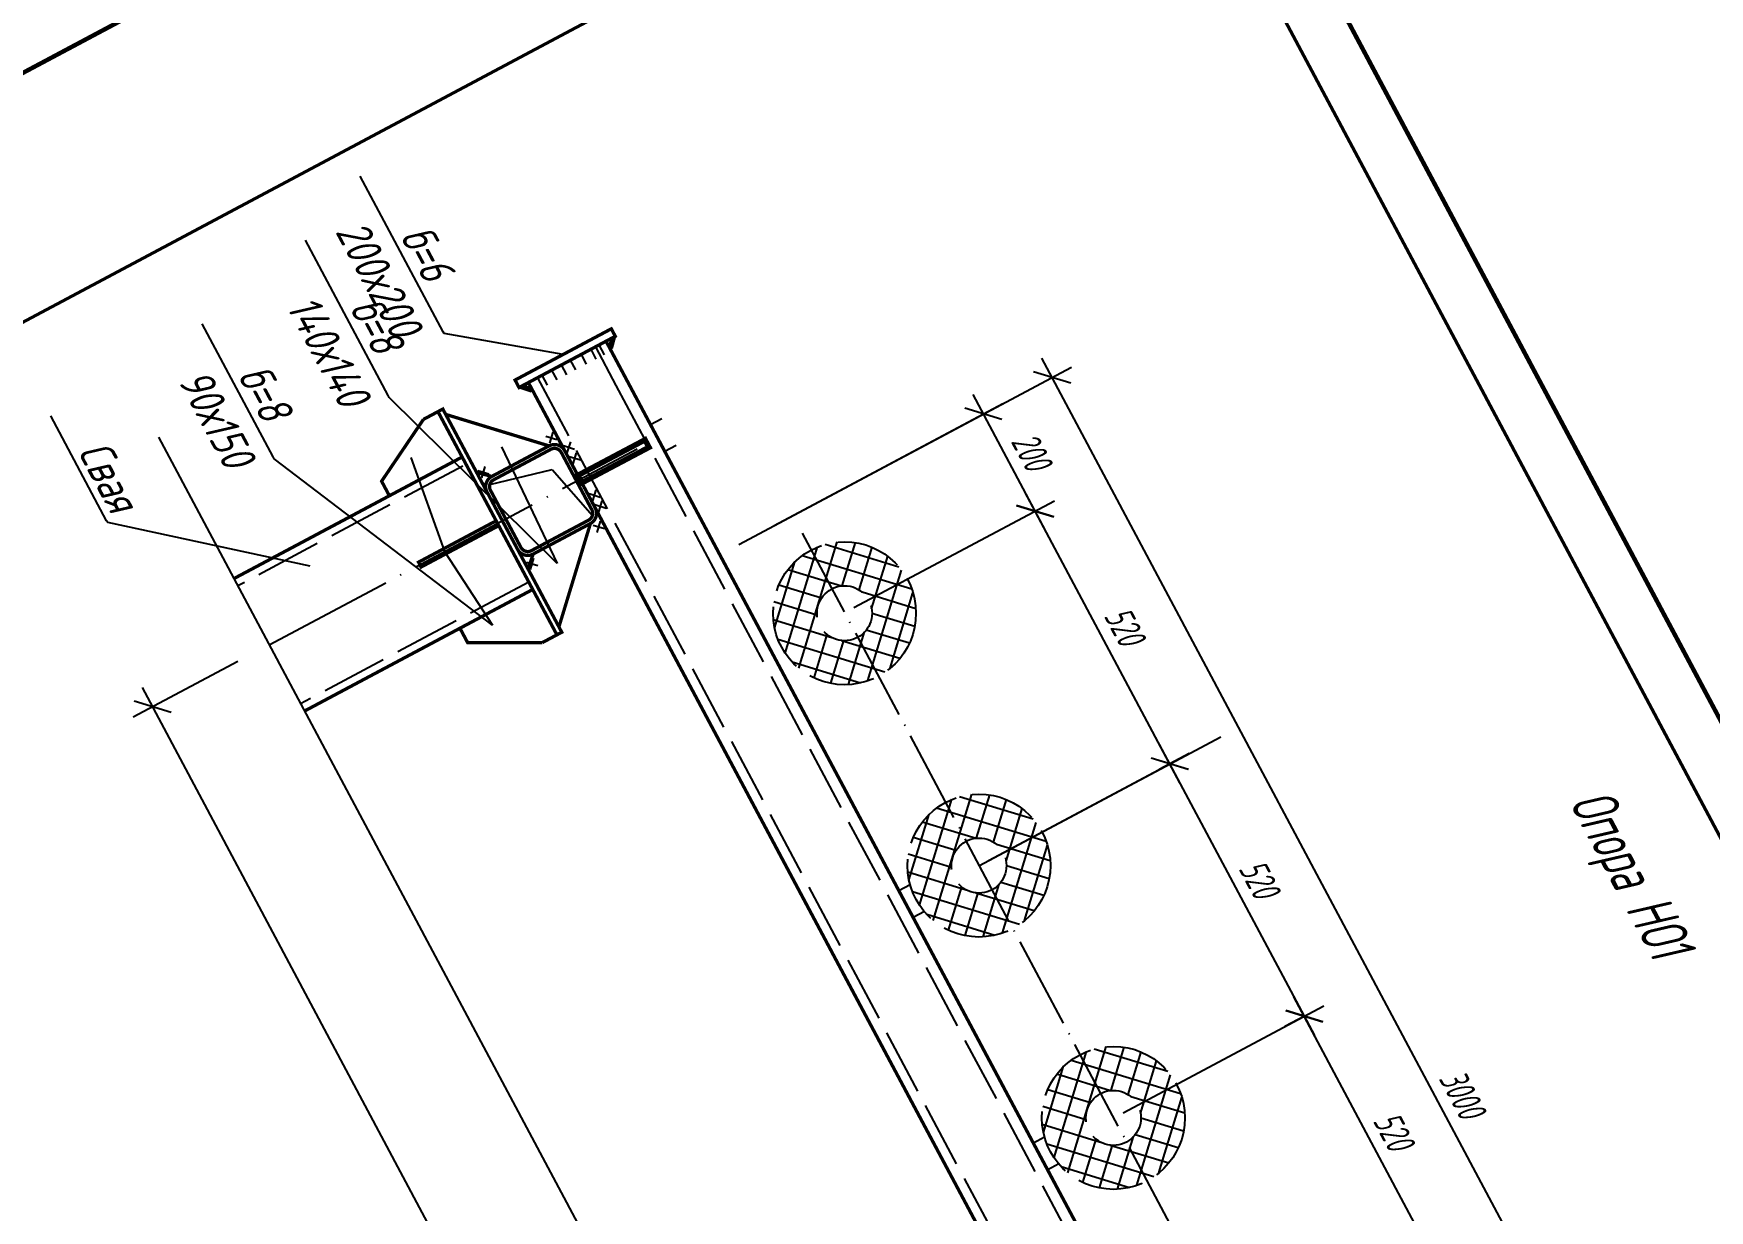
# Model space of a CAD drawing. Extents: x 5370511 to 5386565, y 1010429 to 1053793.
# Drawn here: x 5379230.5 to 5379382.9, y 1041045.3 to 1041152.3 of the extents above; entities that cross this region are included whole.
import ezdxf
from ezdxf import colors
from ezdxf.entities.mleader import LeaderData, LeaderLine
from ezdxf.enums import TextEntityAlignment as Align
from ezdxf.math import Vec2, Vec3

# ---------------------------------------------------------------- set-up
doc = ezdxf.new("R2010")
doc.units = 0
doc.header["$PDMODE"] = 32
doc.header["$PDSIZE"] = 0.3
doc.linetypes.add('ACAD_ISO02W100', pattern=[15, 12, -3])
doc.linetypes.add('ACAD_ISO04W100', pattern=[30, 24, -3, 0, -3])
doc.layers.get('0').update_dxf_attribs({"linetype": 'CONTINUOUS'})
doc.layers.get('DEFPOINTS').update_dxf_attribs({"linetype": 'CONTINUOUS'})
doc.layers.add('Строения', color=7, linetype='CONTINUOUS')
doc.styles.add('ГОСТ_НИПИ', font='gost_nipi.shx', dxfattribs={"oblique": 15})
doc.styles.add('ГОСТ_НИПИ_разм', font='gost_nipi.shx', dxfattribs={"width": 0.8, "oblique": 15, "height": 2.5})
doc.linetypes.add('земля', pattern='A,15,[35,ESKDSHAPES.SHX,S=1,R=0,X=0,Y=0],0.1', length=15.1)
doc.linetypes.add('Сварка3', pattern='A,2,[33,ESKDSHAPES.SHX,S=2,R=0,X=0,Y=0],2', length=4)
doc.dimstyles.new('Лист М20', dxfattribs={"dimtxt": 2.5, "dimasz": 2.5, "dimexe": 2, "dimexo": 1, "dimgap": 1, "dimtad": 1, "dimdec": 0, "dimlfac": 20, "dimzin": 0, "dimdsep": 46, "dimtxsty": 'ГОСТ_НИПИ_разм', "dimblk": 'OBLIQUE', "dimcen": 0.09, "dimdle": 2, "dimaunit": 1, "dimadec": 0, "dimazin": 0, "dimtfac": 1, "dimtdec": 0, "dimtofl": 0, "dimtmove": 1, "dimatfit": 3, "dimldrblk": 'NONE', "dimfxl": 1, "dimtolj": 1, "dimtzin": 0, "dimarcsym": 0})

# ---------------------------------------------------------------- blocks, each defined once
blk = doc.blocks.new('*U427')
at = {"lineweight": 50, "const_width": 0.4}
blk.add_lwpolyline([(-420, 297), (0, 297), (0, 0), (-420, 0)], close=True, dxfattribs=at)
at = {"lineweight": 50}
blk.add_lwpolyline([(-400, 5), (-5, 5), (-5, 292), (-400, 292)], close=True, dxfattribs=at)
at = {"style": 'ГОСТ_НИПИ', "oblique": 15}
blk.add_attdef('СКВОЗНАЯ_НУМЕРАЦИЯ', text='', height=3, dxfattribs=at).set_placement((-10, 288.5), align=Align.MIDDLE_CENTER)
at = {"style": 'ГОСТ_НИПИ', "oblique": 15, "width": 0.8}
for tag, p in [('ДАТА_СОГЛ_2', (-401.75, 146)), ('ДАТА_СОГЛ_1', (-406.75, 146)), ('ФАМИЛИЯ_СОГЛ_1', (-406.75, 111)), ('ФАМИЛИЯ_СОГЛ_2', (-401.75, 111)), ('ХАРАКТЕР_РАБОТЫ_СОГЛ_2', (-401.75, 91)), ('ХАРАКТЕР_РАБОТЫ_СОГЛ_1', (-406.75, 91))]:
    blk.add_attdef(tag, p, '', height=3, rotation=90, dxfattribs=at)
at = {"style": 'ГОСТ_НИПИ', "oblique": 15}
for tag, width, p in [('ОБОЗНАЧЕНИЕ_ДОКУМЕНТА', 0.8, (-65, 55)), ('НАИМЕНОВАНИЕ_ПРОЕКТА', 0.8, (-65, 42.5)), ('НАИМЕНОВАНИЕ_ОБЪЕКТА', 0.8, (-90, 27.5)), ('СТАДИЯ', 0.8, (-47.5, 25)), ('ЛИСТ', 0.8, (-32.5, 25)), ('ЛИСТОВ', 0.8, (-15, 25)), ('НАИМЕНОВАНИЕ_ЧЕРТЕЖА', 0.8, (-90, 12.5)), ('ПРЕДПРИЯТИЕ', 0.7, (-30.48, 12.55))]:
    blk.add_attdef(tag, text='', height=3, dxfattribs=dict(at, width=width)).set_placement(p, align=Align.MIDDLE_CENTER)
at = {"style": 'ГОСТ_НИПИ', "oblique": 15, "width": 0.8}
blk.add_attdef('РАЗРАБ', text='', height=3, dxfattribs=at).set_placement((-189.18, 32.18), align=Align.MIDDLE_LEFT)
for tag, p in [('ФАМИЛИЯ_5', (-169, 31)), ('ДАТА_1', (-134, 31)), ('ХАРАКТЕР_РАБОТЫ_1', (-189, 26)), ('ФАМИЛИЯ_1', (-169, 26)), ('ДАТА_2', (-134, 26)), ('ХАРАКТЕР_РАБОТЫ_2', (-189, 20.72)), ('ФАМИЛИЯ_2', (-169.15, 20.71)), ('ДАТА_3', (-134, 20.72)), ('ХАРАКТЕР_РАБОТЫ_3', (-189, 16)), ('ФАМИЛИЯ_3', (-169.01, 15.99)), ('ДАТА_4', (-134, 16)), ('ФАМИЛИЯ_6', (-169, 11)), ('ДАТА_5', (-134, 11)), ('ХАРАКТЕР_РАБОТЫ_4', (-189, 6)), ('ФАМИЛИЯ_4', (-169, 6)), ('ДАТА_6', (-134, 6))]:
    blk.add_attdef(tag, p, '', height=3, dxfattribs=at)
at = {"style": 'ГОСТ_НИПИ', "oblique": 15, "width": 0.8, "flags": 8}
blk.add_attdef('НКОНТР', text='', height=3, dxfattribs=at).set_placement((-189.36, 12.34), align=Align.MIDDLE_LEFT)
at = {"style": 'ГОСТ_НИПИ', "oblique": 15, "width": 0.8}
blk.add_attdef('ФОРМАТ', text='', height=3, dxfattribs=at).set_placement((-38.94, 0.42), align=Align.BOTTOM_CENTER)
blk = doc.blocks.new('_Oblique')
at = {"color": 0, "linetype": 'ByBlock', "lineweight": -2}
blk.add_line((-0.5, -0.5), (0.5, 0.5), dxfattribs=at)
blk = doc.blocks.new('*D435')
at = {"color": 0, "lineweight": -2, "transparency": 16777216}
for p, q in [((5379394.59, 1040986.92), (5379322.17, 1041122.83)), ((5379294.61, 1041105.88), (5379324.88, 1041122.01)), ((5379365.14, 1040973.5), (5379395.41, 1040989.63))]:
    blk.add_line(p, q, dxfattribs=at)
at = {"layer": 'DEFPOINTS', "color": 0, "lineweight": 15, "transparency": 16777216}
for p in [(5379323.11, 1041121.07), (5379293.73, 1041105.41), (5379364.26, 1040973.03)]:
    blk.add_point(p, dxfattribs=at)
at = {"color": 0, "lineweight": -2, "transparency": 16777216, "xscale": 2.5, "yscale": 2.5, "zscale": 2.5}
for p, rotation in [((5379323.11, 1041121.07), 118.0491553040557), ((5379393.65, 1040988.69), 298.0491553040557)]:
    blk.add_blockref('_Oblique', p, dxfattribs=dict(at, rotation=rotation))
at = {"color": 0, "transparency": 16777216, "insert": (5379360.37, 1041055.94), "char_height": 2.5, "attachment_point": 5, "rotation": 298.0492, "style": 'ГОСТ_НИПИ_разм'}
blk.add_mtext('\\A1;3000', dxfattribs=at)
blk = doc.blocks.new('_None')
blk = doc.blocks.new('1')
at = {"ltscale": 0.35}
for p, q in [((3693.63, 708.17), (3694.38, 708.92)), ((3694.38, 708.17), (3693.63, 708.92))]:
    blk.add_line(p, q, dxfattribs=at)
blk = doc.blocks.new('*D431')
at = {"color": 0, "lineweight": -2, "transparency": 16777216}
for p, q in [((5379359.21, 1041038.26), (5379345.1, 1041064.74)), ((5379329.57, 1041054.19), (5379347.81, 1041063.91)), ((5379358.37, 1041040.08), (5379360.04, 1041040.97))]:
    blk.add_line(p, q, dxfattribs=at)
at = {"layer": 'DEFPOINTS', "color": 0, "lineweight": 15, "transparency": 16777216}
for p in [(5379346.05, 1041062.97), (5379328.69, 1041053.72), (5379357.49, 1041039.61)]:
    blk.add_point(p, dxfattribs=at)
at = {"color": 0, "lineweight": -2, "transparency": 16777216, "xscale": 2.5, "yscale": 2.5, "zscale": 2.5}
for p, rotation in [((5379346.05, 1041062.97), 118.0491553040557), ((5379358.27, 1041040.03), 298.0491553040557)]:
    blk.add_blockref('_Oblique', p, dxfattribs=dict(at, rotation=rotation))
at = {"color": 0, "transparency": 16777216, "insert": (5379354.14, 1041052.56), "char_height": 2.5, "attachment_point": 5, "rotation": 298.0492, "style": 'ГОСТ_НИПИ_разм'}
blk.add_mtext('\\A1;520', dxfattribs=at)
blk = doc.blocks.new('*D432')
at = {"color": 0, "lineweight": -2, "transparency": 16777216}
for p, q in [((5379346.99, 1041061.21), (5379332.88, 1041087.68)), ((5379317.34, 1041077.14), (5379335.58, 1041086.86)), ((5379345.99, 1041062.94), (5379344.28, 1041062.03))]:
    blk.add_line(p, q, dxfattribs=at)
at = {"layer": 'DEFPOINTS', "color": 0, "lineweight": 15, "transparency": 16777216}
for p in [(5379333.82, 1041085.92), (5379316.46, 1041076.67), (5379346.87, 1041063.41)]:
    blk.add_point(p, dxfattribs=at)
at = {"color": 0, "lineweight": -2, "transparency": 16777216, "xscale": 2.5, "yscale": 2.5, "zscale": 2.5}
for p, rotation in [((5379333.82, 1041085.92), 118.0491553040557), ((5379346.05, 1041062.97), 298.0491553040557)]:
    blk.add_blockref('_Oblique', p, dxfattribs=dict(at, rotation=rotation))
at = {"color": 0, "transparency": 16777216, "insert": (5379341.92, 1041075.5), "char_height": 2.5, "attachment_point": 5, "rotation": 298.0492, "style": 'ГОСТ_НИПИ_разм'}
blk.add_mtext('\\A1;520', dxfattribs=at)
blk = doc.blocks.new('*D449')
at = {"color": 0, "lineweight": -2, "transparency": 16777216}
for p, q in [((5379334.74, 1041084.19), (5379320.63, 1041110.67)), ((5379305.09, 1041100.13), (5379323.33, 1041109.85)), ((5379332.85, 1041085.45), (5379335.57, 1041086.89))]:
    blk.add_line(p, q, dxfattribs=at)
at = {"layer": 'DEFPOINTS', "color": 0, "lineweight": 15, "transparency": 16777216}
for p in [(5379321.57, 1041108.91), (5379304.21, 1041099.66), (5379331.97, 1041084.98)]:
    blk.add_point(p, dxfattribs=at)
at = {"color": 0, "lineweight": -2, "transparency": 16777216, "xscale": 2.5, "yscale": 2.5, "zscale": 2.5}
for p, rotation in [((5379321.57, 1041108.91), 118.0491553040557), ((5379333.8, 1041085.95), 298.0491553040557)]:
    blk.add_blockref('_Oblique', p, dxfattribs=dict(at, rotation=rotation))
at = {"color": 0, "transparency": 16777216, "insert": (5379329.67, 1041098.49), "char_height": 2.5, "attachment_point": 5, "rotation": 298.0492, "style": 'ГОСТ_НИПИ_разм'}
blk.add_mtext('\\A1;520', dxfattribs=at)
blk = doc.blocks.new('*D450')
at = {"color": 0, "lineweight": -2, "transparency": 16777216}
for p, q in [((5379322.51, 1041107.14), (5379315.92, 1041119.51)), ((5379297.85, 1041107.61), (5379318.63, 1041118.68)), ((5379305.09, 1041100.13), (5379323.33, 1041109.85))]:
    blk.add_line(p, q, dxfattribs=at)
at = {"layer": 'DEFPOINTS', "color": 0, "lineweight": 15, "transparency": 16777216}
for p in [(5379316.86, 1041117.74), (5379296.97, 1041107.14), (5379304.21, 1041099.66)]:
    blk.add_point(p, dxfattribs=at)
at = {"color": 0, "lineweight": -2, "transparency": 16777216, "xscale": 2.5, "yscale": 2.5, "zscale": 2.5}
for p, rotation in [((5379316.86, 1041117.74), 118.0491553040557), ((5379321.57, 1041108.91), 298.0491553040557)]:
    blk.add_blockref('_Oblique', p, dxfattribs=dict(at, rotation=rotation))
at = {"color": 0, "transparency": 16777216, "insert": (5379321.2, 1041114.38), "char_height": 2.5, "attachment_point": 5, "rotation": 298.0492, "style": 'ГОСТ_НИПИ_разм'}
blk.add_mtext('\\A1;200', dxfattribs=at)
blk = doc.blocks.new('*D1070')
at = {"color": 0, "lineweight": -2, "transparency": 16777216}
for p, q in [((5379249.08, 1041095.23), (5379239.56, 1041090.16)), ((5379240.38, 1041092.86), (5379313.73, 1040955.19)), ((5379320.55, 1040961.09), (5379311.03, 1040956.02))]:
    blk.add_line(p, q, dxfattribs=at)
at = {"layer": 'DEFPOINTS', "color": 0, "lineweight": 15, "transparency": 16777216}
for p in [(5379249.96, 1041095.7), (5379321.43, 1040961.56), (5379312.79, 1040956.96)]:
    blk.add_point(p, dxfattribs=at)
at = {"color": 0, "lineweight": -2, "transparency": 16777216, "xscale": 2.5, "yscale": 2.5, "zscale": 2.5}
for p, rotation in [((5379241.32, 1041091.1), 118.0491553040555), ((5379312.79, 1040956.96), 298.0491553040555)]:
    blk.add_blockref('_Oblique', p, dxfattribs=dict(at, rotation=rotation))
at = {"color": 0, "transparency": 16777216, "insert": (5379279.04, 1041025.09), "char_height": 2.5, "attachment_point": 5, "rotation": 298.0492, "style": 'ГОСТ_НИПИ_разм'}
blk.add_mtext('\\A1;3040', dxfattribs=at)

msp = doc.modelspace()

# ---------------------------------------------------------------- hatches: boundary and pattern name
h = msp.add_hatch()
h.set_pattern_fill('ANSI37', color=253, scale=0.5, angle=-61.95084)
h.set_pattern_definition([(343.049155, (5380906.5697, 1043637.4491), (0.4628375, 1.5185314), []), (73.049155, (5380906.5697, 1043637.4491), (-1.5185314, 0.4628375), [])])
h.paths.add_polyline_path([(5379301.171, 1041105.368, 1), (5379307.284, 1041093.895, 1)])
h.paths.add_polyline_path([(5379305.403, 1041097.425, -1), (5379303.052, 1041101.837, -1)], flags=16)
h = msp.add_hatch()
h.set_pattern_fill('ANSI37', color=253, scale=0.5, angle=-61.95084)
h.set_pattern_definition([(343.049155, (5380918.7956, 1043614.503), (0.4628375, 1.5185314), []), (73.049155, (5380918.7956, 1043614.503), (-1.5185314, 0.4628375), [])])
h.paths.add_polyline_path([(5379313.397, 1041082.421, 1), (5379319.51, 1041070.948, 1)])
h.paths.add_polyline_path([(5379317.629, 1041074.479, -1), (5379315.278, 1041078.891, -1)], flags=16)
h = msp.add_hatch()
h.set_pattern_fill('ANSI37', color=253, scale=0.5, angle=-61.95084)
h.set_pattern_definition([(343.049155, (5380931.0216, 1043591.5568), (0.4628375, 1.5185314), []), (73.049155, (5380931.0216, 1043591.5568), (-1.5185314, 0.4628375), [])])
h.paths.add_polyline_path([(5379325.623, 1041059.475, 1), (5379331.736, 1041048.002, 1)])
h.paths.add_polyline_path([(5379329.855, 1041051.532, -1), (5379327.504, 1041055.945, -1)], flags=16)

# ---------------------------------------------------------------- linework, layer by layer
at = {"ltscale": 0.35}
for p, q in [((5379282.404, 1041123.127), (5379281.925, 1041124.025)), ((5379279.802, 1041121.74), (5379279.323, 1041122.639)), ((5379280.784, 1041122.263), (5379280.306, 1041123.162)), ((5379281.661, 1041122.73), (5379281.182, 1041123.629)), ((5379277.226, 1041120.367), (5379276.747, 1041121.266)), ((5379278.102, 1041120.834), (5379277.623, 1041121.733)), ((5379278.979, 1041121.301), (5379278.5, 1041122.2))]:
    msp.add_line(p, q, dxfattribs=at)
at = {"ltscale": 0.5}
msp.add_line((5379282.549, 1041124.357), (5379282.566, 1041124.325), dxfattribs=at)
at = {"linetype": 'Сварка3', "lineweight": 9, "ltscale": 0.5}
for p, q in [((5379271.216, 1041111.602), (5379267.966, 1041117.702)), ((5379277.368, 1041114.836), (5379272.117, 1041112.038)), ((5379269.452, 1041113.82), (5379262.845, 1041110.3)), ((5379272.556, 1041108.024), (5379265.496, 1041104.262)), ((5379265.731, 1041103.82), (5379272.791, 1041107.582)), ((5379275.923, 1041105.002), (5379281.13, 1041107.776)), ((5379278.466, 1041097.996), (5379275.16, 1041104.2)), ((5379269.264, 1041098.253), (5379275.883, 1041101.78))]:
    msp.add_line(p, q, dxfattribs=at)
at = {"linetype": 'ACAD_ISO04W100', "ltscale": 0.5}
msp.add_line((5379251.925, 1041096.748), (5379285.383, 1041114.574), dxfattribs=at)
at = {"linetype": 'ACAD_ISO02W100', "ltscale": 0.5}
for p, q in [((5379269.512, 1041113.004), (5379249.071, 1041102.104)), ((5379275.531, 1041102.44), (5379254.779, 1041091.392))]:
    msp.add_line(p, q, dxfattribs=at)
for p, q in [((5379271.985, 1041111.339), (5379277.642, 1041112.68)), ((5379277.642, 1041112.68), (5379281.305, 1041108.498))]:
    msp.add_line(p, q)
at = {"linetype": 'ACAD_ISO04W100', "ltscale": 0.35}
msp.add_line((5379368.964, 1040978.115), (5379300.425, 1041106.887), dxfattribs=at)
at = {"ltscale": 0.5, "const_width": 0.3}
msp.add_lwpolyline([(5379274.639, 1041120.143), (5379274.277, 1041120.823), (5379283.029, 1041125.486), (5379283.391, 1041124.806)], close=True, dxfattribs=at)
at = {"ltscale": 0.5}
for points, const_width in [([(5379290.005, 1041110.363), (5379282.549, 1041124.357), (5379275.489, 1041120.596), (5379283.905, 1041104.799)], 0.3), ([(5379287.236, 1041115.562), (5379282.534, 1041124.386)], 0.3), ([(5379282.939, 1041123.72), (5379283.207, 1041124.724)], 0.5), ([(5379275.8, 1041119.916), (5379274.817, 1041120.254)], 0.5), ([(5379267.966, 1041117.702), (5379267.966, 1041117.702), (5379277.368, 1041114.836), (5379277.368, 1041114.836), (5379272.161, 1041112.062), (5379270.778, 1041112.424)], 0.3), ([(5379306.998, 1041078.471), (5379290.005, 1041110.363)], 0.3), ([(5379278.264, 1041098.374), (5379278.264, 1041098.374), (5379281.13, 1041107.776), (5379281.13, 1041107.776), (5379275.923, 1041105.002), (5379275.452, 1041103.652)], 0.3), ([(5379283.905, 1041104.799), (5379356.357, 1040968.819), (5379363.417, 1040972.581), (5379309.819, 1041073.176)], 0.3), ([(5379309.819, 1041073.176), (5379306.998, 1041078.471)], 0.3)]:
    msp.add_lwpolyline(points, dxfattribs=dict(at, const_width=const_width))
at = {"linetype": 'ACAD_ISO02W100', "ltscale": 0.5}
for points in [[(5379281.584, 1041123.843), (5379283.45, 1041120.342)], [(5379276.309, 1041121.033), (5379346.82, 1040988.695)], [(5379283.45, 1041120.342), (5379362.452, 1040972.067)]]:
    msp.add_lwpolyline(points, dxfattribs=at)
at = {"const_width": 0.3}
for points in [[(5379267.707, 1041118.187), (5379278.523, 1041097.889), (5379278.081, 1041097.654), (5379267.266, 1041117.952)], [(5379272.791, 1041107.582), (5379272.556, 1041108.024), (5379265.496, 1041104.262), (5379265.731, 1041103.82)]]:
    msp.add_lwpolyline(points, close=True, dxfattribs=at)
at = {"linetype": 'Сварка3', "ltscale": 0.5}
for points in [[(5379267.266, 1041117.952), (5379278.081, 1041097.654)], [(5379286.093, 1041115.389), (5379280.877, 1041112.61)], [(5379281.229, 1041111.925), (5379286.455, 1041114.71)]]:
    msp.add_lwpolyline(points, dxfattribs=at)
at = {"color": 253}
for points in [[(5379287.615, 1041117.303), (5379286.601, 1041116.763)], [(5379288.914, 1041114.864), (5379287.901, 1041114.324)], [(5379310.198, 1041074.918), (5379309.185, 1041074.378)], [(5379311.498, 1041072.479), (5379310.484, 1041071.939)], [(5379322.424, 1041051.972), (5379321.41, 1041051.432)], [(5379323.724, 1041049.533), (5379322.71, 1041048.992)]]:
    msp.add_lwpolyline(points, dxfattribs=at)
at = {"color": 0, "linetype": 'ByBlock', "lineweight": -2, "ltscale": 100, "const_width": 0.3}
for points in [[(5379281.13, 1041107.776), (5379275.923, 1041105.002, -0.4142136), (5379274.502, 1041105.434), (5379271.728, 1041110.641, -0.4142136), (5379272.161, 1041112.062), (5379277.368, 1041114.836, -0.4142136), (5379278.788, 1041114.403), (5379281.562, 1041109.196, -0.4142136)], [(5379280.965, 1041108.085), (5379275.758, 1041105.31, -0.4142136), (5379274.811, 1041105.599), (5379272.037, 1041110.806, -0.4142136), (5379272.325, 1041111.753), (5379277.532, 1041114.527, -0.4142136), (5379278.479, 1041114.239), (5379281.254, 1041109.032, -0.4142136)]]:
    msp.add_lwpolyline(points, format="xyb", close=True, dxfattribs=at)
msp.add_lwpolyline([(5379316.445, 1041076.642), (5379338.442, 1041088.363)])
at = {"color": 253, "linetype": 'ACAD_ISO02W100', "ltscale": 0.5}
for centre, radius in [((5379304.235, 1041099.617), 6.5), ((5379304.235, 1041099.617), 2.5), ((5379316.461, 1041076.67), 6.5), ((5379316.461, 1041076.67), 2.5), ((5379328.687, 1041053.724), 6.5), ((5379328.687, 1041053.724), 2.5)]:
    msp.add_circle(centre, radius, dxfattribs=at)
at = {"layer": 'Строения', "linetype": 'земля'}
msp.add_line((5379241.86, 1041115.638), (5379330.801, 1040948.71), dxfattribs=at)
at = {"layer": 'Строения', "const_width": 0.3}
for points in [[(5379267.266, 1041117.952), (5379265.942, 1041117.247)], [(5379269.464, 1041113.826), (5379262.845, 1041110.3), (5379262.14, 1041111.623), (5379265.942, 1041117.247)], [(5379269.464, 1041113.826), (5379248.716, 1041102.771)], [(5379275.883, 1041101.78), (5379255.135, 1041090.725)], [(5379275.883, 1041101.78), (5379269.264, 1041098.253), (5379269.969, 1041096.929), (5379276.757, 1041096.948)], [(5379278.081, 1041097.654), (5379276.757, 1041096.948)]]:
    msp.add_lwpolyline(points, dxfattribs=at)
at = {"layer": 'Строения', "const_width": 0.5}
msp.add_lwpolyline([(5379280.349, 1041111.475), (5379279.986, 1041112.154), (5379286.093, 1041115.389), (5379286.455, 1041114.71)], close=True, dxfattribs=at)

# ---------------------------------------------------------------- block references
at = {"rotation": 298.0491553101125}
msp.add_blockref('*U427', (5379260.701, 1040689.475), dxfattribs=at)
at = {"xscale": -1, "rotation": 298.0491553101125}
for p in [(5380389.286, 1037522.275), (5380390.888, 1037521.401), (5380391.417, 1037520.407), (5380383.1, 1037519.14), (5380393.212, 1037517.038), (5380393.746, 1037516.036), (5380393.599, 1037514.179), (5380387.539, 1037510.809)]:
    msp.add_blockref('1', p, dxfattribs=at)

# ---------------------------------------------------------------- texts
at = {"linetype": 'Continuous', "ltscale": 0.35, "style": 'ГОСТ_НИПИ', "oblique": 15, "width": 0.8}
msp.add_text('Опора НО1', height=4, rotation=298.04916, dxfattribs=at).set_placement((5379373.972, 1041075.098), align=Align.CENTER)

# ---------------------------------------------------------------- dimensions: what is measured, and where the dimension line sits
for base, p1, p2, angle, picture, middle in [((5379323.112, 1041121.069), (5379364.26, 1040973.029), (5379293.725, 1041105.411), 118.04916, '*D435', (5379360.365, 1041055.936)), ((5379316.865, 1041117.74), (5379304.212, 1041099.661), (5379296.967, 1041107.138), 298.04916, '*D450', (5379321.203, 1041114.383)), ((5379321.57, 1041108.909), (5379331.967, 1041084.977), (5379304.212, 1041099.661), 298.04916, '*D449', (5379329.671, 1041098.49)), ((5379312.792, 1040956.958), (5379249.963, 1041095.703), (5379321.434, 1040961.563), 298.04916, '*D1070', (5379279.042, 1041025.086)), ((5379333.819, 1041085.919), (5379346.873, 1041063.414), (5379316.461, 1041076.67), 298.04916, '*D432', (5379341.918, 1041075.504)), ((5379346.045, 1041062.973), (5379357.488, 1041039.61), (5379328.687, 1041053.724), 298.04916, '*D431', (5379354.144, 1041052.558))]:
    dim = msp.add_linear_dim(base=base, p1=p1, p2=p2, angle=angle, dimstyle='Лист М20')
    dim.commit()
    dim.dimension.update_dxf_attribs({"geometry": picture, "text_midpoint": middle})

# ---------------------------------------------------------------- leaders
ml = msp.add_multileader_mtext('Standard')
ml.set_content('б=6\\P200х200', color=256, style='ГОСТ_НИПИ')
ml.set_leader_properties()
ml.set_arrow_properties(name='NONE')
ml.build(insert=Vec2(0, 0))
ml.multileader.update_dxf_attribs({"text_left_attachment_type": 6, "text_right_attachment_type": 6, "dogleg_length": 0.2, "arrow_head_size": 0.2})
ctx = ml.context
ctx.base_point, ctx.char_height, ctx.arrow_head_size, ctx.landing_gap_size, ctx.plane_origin, ctx.plane_x_axis, ctx.plane_y_axis = Vec3(5379259.568, 1041140.536), 3, 0.2, 0.2, Vec3(5379318.81, 1041059.703), Vec3(0.4702289, -0.8825445), Vec3(0.8825445, 0.4702289)
ctx.left_attachment, ctx.right_attachment, ctx.text_align_type = 6, 6, 1
notes = []
notes.append((ctx, [(1, (1, 1, 0), (5379267.821, 1041125.045), (-0.4702289, 0.8825445), 0.2, [(0, [(5379278.661, 1041123.14)], 0, [])])]))
ctx.mtext.insert, ctx.mtext.text_direction, ctx.mtext.rotation, ctx.mtext.alignment, ctx.mtext.flow_direction = Vec3(5379267.591, 1041133.135), Vec3(0.4702289, -0.8825445), 5.2019391, 2, 5
ml = msp.add_multileader_mtext('Standard')
ml.set_content('б=8\\P140х140', color=256, style='ГОСТ_НИПИ')
ml.set_leader_properties()
ml.set_arrow_properties(name='NONE')
ml.build(insert=Vec2(0, 0))
ml.multileader.update_dxf_attribs({"text_left_attachment_type": 6, "text_right_attachment_type": 6, "dogleg_length": 0.2, "arrow_head_size": 0.2})
ctx = ml.context
ctx.base_point, ctx.char_height, ctx.arrow_head_size, ctx.landing_gap_size, ctx.plane_origin, ctx.plane_x_axis, ctx.plane_y_axis = Vec3(5379255.523, 1041132.964), 3, 0.2, 0.2, Vec3(5379265.988, 1040963.11), Vec3(0.4702289, -0.8825445), Vec3(0.8825445, 0.4702289)
ctx.left_attachment, ctx.right_attachment, ctx.text_align_type = 6, 6, 1
notes.append((ctx, [(1, (1, 1, 0), (5379262.837, 1041119.236), (-0.4702289, 0.8825445), 0.2, [(0, [(5379273.042, 1041114.756), (5379278.103, 1041104.156)], 0, [])])]))
ctx.mtext.insert, ctx.mtext.text_direction, ctx.mtext.rotation, ctx.mtext.alignment, ctx.mtext.flow_direction = Vec3(5379263.007, 1041126.572), Vec3(0.4702289, -0.8825445), 5.2019391, 2, 5
ml = msp.add_multileader_mtext('Standard')
ml.set_content('б=8\\P90х150', color=256, style='ГОСТ_НИПИ')
ml.set_leader_properties()
ml.set_arrow_properties(name='NONE')
ml.build(insert=Vec2(0, 0))
ml.multileader.update_dxf_attribs({"text_left_attachment_type": 6, "text_right_attachment_type": 6, "dogleg_length": 0.2, "arrow_head_size": 0.2})
ctx = ml.context
ctx.base_point, ctx.char_height, ctx.arrow_head_size, ctx.landing_gap_size, ctx.plane_origin, ctx.plane_x_axis, ctx.plane_y_axis = Vec3(5379245.852, 1041125.885), 3, 0.2, 0.2, Vec3(5379255.518, 1040957.532), Vec3(0.4702289, -0.8825445), Vec3(0.8825445, 0.4702289)
ctx.left_attachment, ctx.right_attachment, ctx.text_align_type = 6, 6, 1
notes.append((ctx, [(1, (1, 1, 0), (5379252.367, 1041113.657), (-0.4702289, 0.8825445), 0.2, [(2, [(5379264.803, 1041113.785), (5379267.874, 1041105.246), (5379272.215, 1041098.524)], 0, [])])]))
ctx.mtext.insert, ctx.mtext.text_direction, ctx.mtext.rotation, ctx.mtext.alignment, ctx.mtext.flow_direction = Vec3(5379252.837, 1041120.43), Vec3(0.4702289, -0.8825445), 5.2019391, 2, 5
ml = msp.add_multileader_mtext('Standard')
ml.set_content('Свая ', color=256, style='ГОСТ_НИПИ')
ml.set_leader_properties()
ml.set_arrow_properties(name='NONE')
ml.build(insert=Vec2(0, 0))
ml.multileader.update_dxf_attribs({"text_left_attachment_type": 6, "text_right_attachment_type": 6, "dogleg_length": 0.2, "arrow_head_size": 0.2})
ctx = ml.context
ctx.base_point, ctx.char_height, ctx.arrow_head_size, ctx.landing_gap_size, ctx.plane_origin, ctx.plane_x_axis, ctx.plane_y_axis = Vec3(5379232.931, 1041115.928), 3, 0.2, 0.2, Vec3(5379250.991, 1041058.304), Vec3(0.4702289, -0.8825445), Vec3(0.8825445, 0.4702289)
ctx.left_attachment, ctx.right_attachment, ctx.text_align_type = 6, 6, 2
notes.append((ctx, [(1, (1, 1, 0), (5379237.231, 1041107.858), (-0.4702289, 0.8825445), 0.2, [(0, [(5379255.64, 1041103.913)], 0, [])])]))
ctx.mtext.insert, ctx.mtext.text_direction, ctx.mtext.rotation, ctx.mtext.alignment, ctx.mtext.flow_direction = Vec3(5379240.22, 1041109.903), Vec3(0.4702289, -0.8825445), 5.2019391, 3, 5
for ctx, leaders in notes:
    for number, flags, end, landing, length, lines in leaders:
        leader = LeaderData()
        leader.index, (leader.has_last_leader_line, leader.has_dogleg_vector, leader.attachment_direction) = number, flags
        leader.last_leader_point, leader.dogleg_vector, leader.dogleg_length = Vec3(end), Vec3(landing), length
        for number, points, colour, breaks in lines:
            line = LeaderLine()
            line.index, line.vertices, line.color, line.breaks = number, Vec3.list(points), colors.encode_raw_color(colour), breaks
            leader.lines.append(line)
        ctx.leaders.append(leader)

doc.saveas('drawing.dxf')
